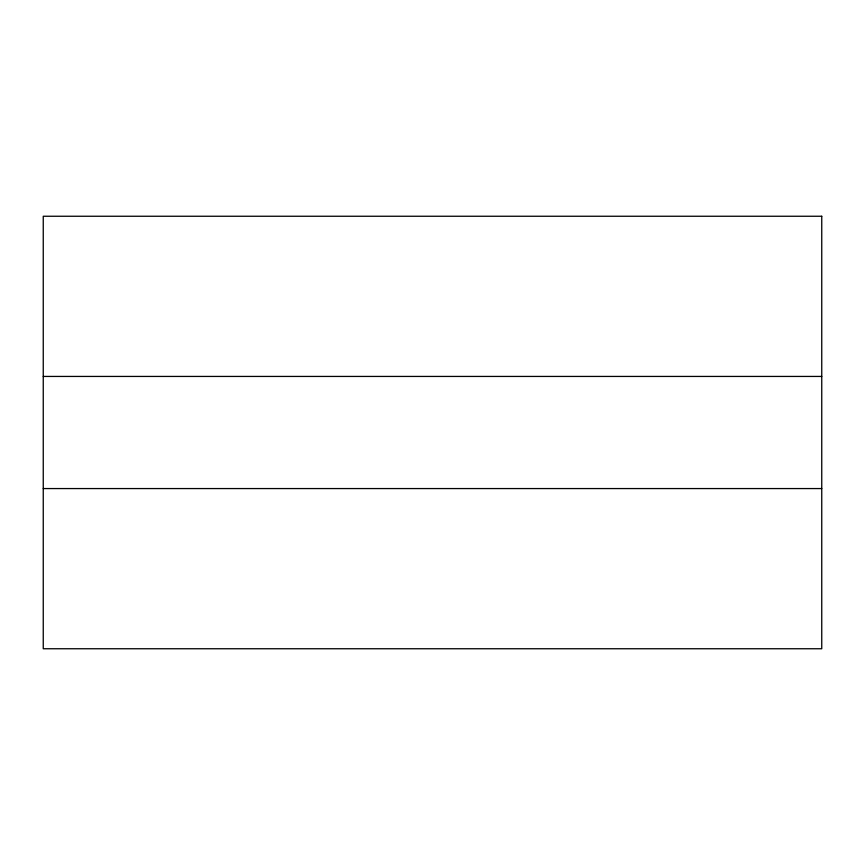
<?xml version="1.0" encoding="UTF-8"?>
<svg xmlns="http://www.w3.org/2000/svg" width="865" height="865" viewBox="0 0 865 865"><rect width="100%" height="100%" fill="white"/><g stroke="black" fill="none" stroke-linecap="round" stroke-linejoin="round"><path stroke-width="1.3" d="M43.25 376.437L821.75 376.437M43.25 488.563L821.75 488.563M821.75 216.25L43.25 216.25L43.25 648.75L821.75 648.75L821.75 216.25"/></g></svg>
